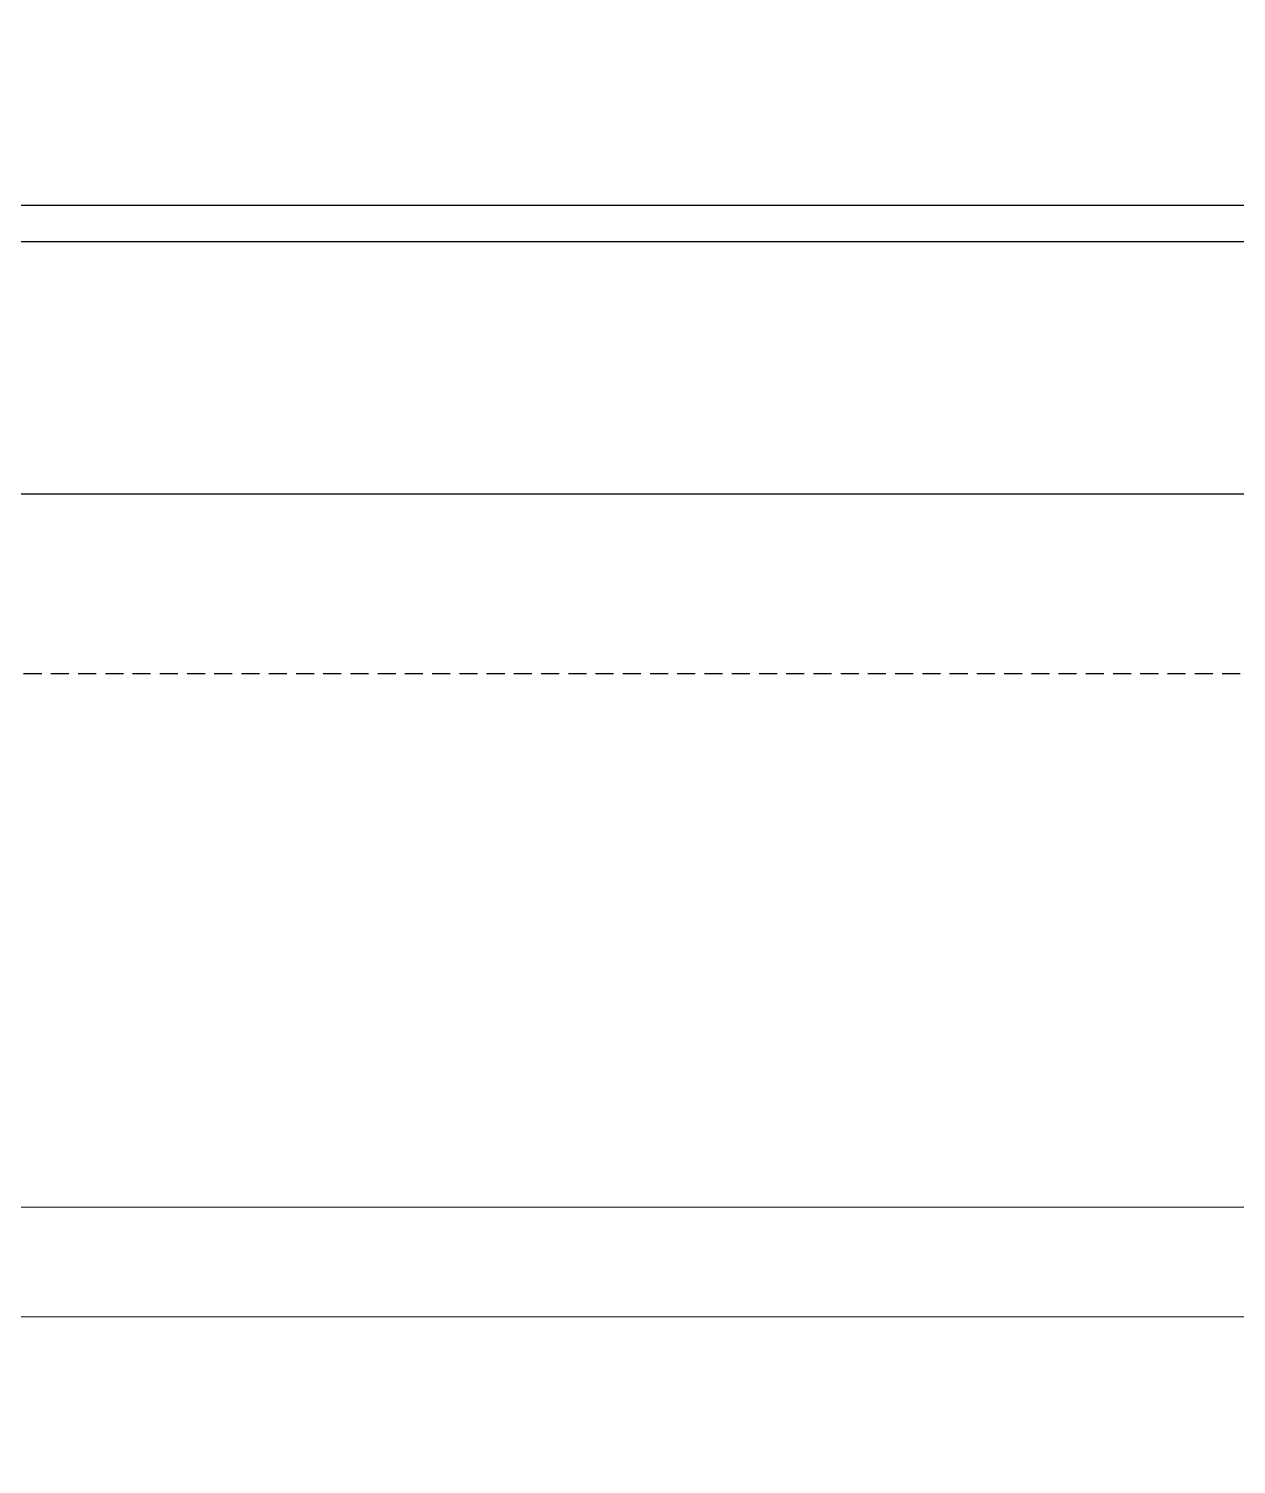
# Model space of a CAD drawing. Header units: millimetres. Extents: x 13515 to 183937, y -33900 to -660.
# Drawn here: x 119846.97 to 119860.08, y -19629.36 to -19613.77 of the extents above; entities that cross this region are included whole.
import ezdxf

# ---------------------------------------------------------------- set-up
doc = ezdxf.new("R2010")
doc.units = ezdxf.units.MM
doc.header["$LTSCALE"] = 100
doc.header["$MEASUREMENT"] = 0
doc.linetypes.add('HIDDEN2', pattern=[0.1875, 0.125, -0.0625])
doc.layers.get('0').update_dxf_attribs({"linetype": 'CONTINUOUS'})
for name, color, linetype in [('ELE7 (0.07)', 8, 'CONTINUOUS'), ('ELE9', 9, 'CONTINUOUS'), ('OVERHEAD DOOR - 1', 4, 'CONTINUOUS'), ('OVERHEAD DOOR - ELE', 9, 'CONTINUOUS'), ('주차-화물', 251, 'CONTINUOUS')]:
    doc.layers.add(name, color=color, linetype=linetype)

# ---------------------------------------------------------------- blocks, each defined once
blk = doc.blocks.new('A$C9dd89177')
at = {"layer": '주차-화물', "ltscale": 0.1}
blk.add_lwpolyline([(-0.01, 0), (10999.99, 0), (10999.99, 3250), (-0.01, 3250), (-0.01, 0), (10999.99, 3250)], dxfattribs=at)
blk = doc.blocks.new('A$Ca9da7916')
at = {"layer": 'ELE7 (0.07)', "ltscale": 0.002}
blk.add_line((227, 875), (227, 3325), dxfattribs=at)
at = {"layer": 'OVERHEAD DOOR - 1', "lineweight": 0}
for p, q in [((722, 3370.4), (722, 829.6)), ((798, 829.6), (798, 3370.4))]:
    blk.add_line(p, q, dxfattribs=at)
at = {"layer": 'OVERHEAD DOOR - ELE', "ltscale": 0.002}
blk.add_line((27, 3325), (27, 875), dxfattribs=at)
blk = doc.blocks.new('FGHJ')
at = {"layer": 'ELE9', "linetype": 'HIDDEN2'}
blk.add_lwpolyline([(37195449.07, 67346.34), (37195449.07, 40346.34), (37042549.07, 40346.34), (37042549.07, 51346.34), (37030449.07, 51346.34), (37030449.07, -38303.66), (37200899.07, -38303.66)], dxfattribs=at)
at = {"layer": 'ELE9', "ltscale": 0.1, "rotation": 270}
for name, p in [('A$C9dd89177', (37075624.07, 51646.33)), ('A$Ca9da7916', (37074999.07, 40698.34))]:
    blk.add_blockref(name, p, dxfattribs=at)

msp = doc.modelspace()

# ---------------------------------------------------------------- block references
at = {"xscale": 0.01565102769230769, "yscale": 0.01565102769230769, "zscale": 0.01565102769230769}
msp.add_blockref('FGHJ', (-460436.194, -20252.242), dxfattribs=at)

doc.saveas('drawing.dxf')
